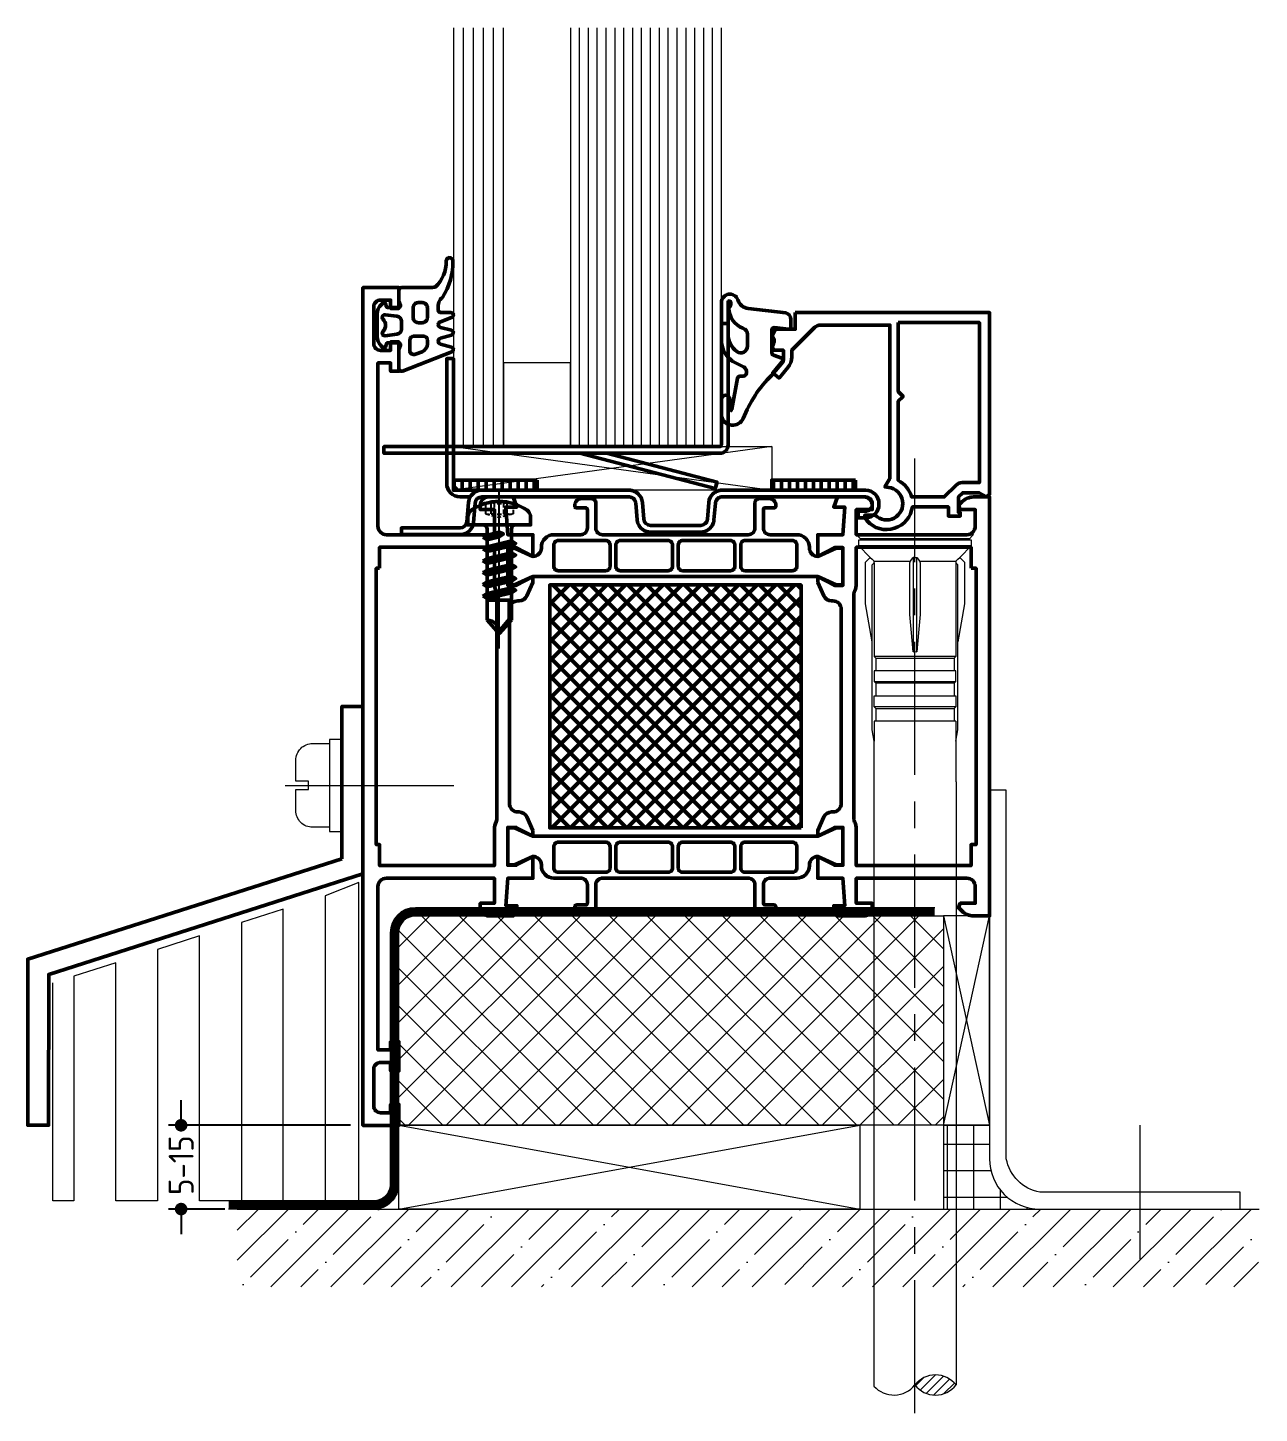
# Model space of a CAD drawing. Header units: millimetres. Extents: x -1598 to 10110, y -2803 to 662.
# Drawn here: x 2435.1 to 2582.1, y 21.1 to 186.5 of the extents above; entities that cross this region are included whole.
import ezdxf

# ---------------------------------------------------------------- set-up
doc = ezdxf.new("R2010")
doc.units = ezdxf.units.MM
doc.header["$PDMODE"] = 3
doc.header["$PDSIZE"] = -2
doc.linetypes.add('CENTER', pattern=[50.8, 31.75, -6.35, 6.35, -6.35])
doc.linetypes.add('VERDECKT', pattern=[0.75, 0.5, -0.25])
for name, color, linetype, lineweight in [('AM_5', 3, 'Continuous', 25), ('AM_C', 50, 'Continuous', 50), ('AM_S', 80, 'Continuous', 50), ('Cent3', 70, 'CENTER', 18), ('CONT2', 2, 'Continuous', 0), ('Cont3', 70, 'Continuous', 18)]:
    doc.layers.add(name, color=color, linetype=linetype, lineweight=lineweight)
doc.layers.add('CENT_18', color=3, linetype='CENTER')
doc.layers.add('HIDE_18', color=3, linetype='VERDECKT')
doc.styles.add('HBS_DIMTEXTSTYLE', font='isocp.shx')
doc.dimstyles.new('Konstruktionsschnitt 1-1$0', dxfattribs={"dimscale": 0, "dimtxt": 3, "dimasz": 1.5, "dimexe": 1.5, "dimexo": 1.5, "dimgap": 1.5, "dimtad": 0, "dimdsep": 46, "dimtxsty": 'HBS_DIMTEXTSTYLE', "dimblk": 'PUNKT', "dimcen": 0, "dimclrd": 3, "dimclre": 3, "dimclrt": 2, "dimadec": 1, "dimazin": 2, "dimtfac": 0.7, "dimtofl": 0, "dimtmove": 0, "dimatfit": 3, "dimfxl": 1, "dimtolj": 1, "dimtzin": 0, "dimarcsym": 0})

# ---------------------------------------------------------------- blocks, each defined once
blk = doc.blocks.new('PUNKT')
at = {"color": 0, "linetype": 'Continuous'}
blk.add_line((-0.5, 0), (-1, 0), dxfattribs=at)
at = {"color": 0, "linetype": 'Continuous', "const_width": 0.5}
blk.add_lwpolyline([(-0.25, 0, 1), (0.25, 0, 1)], format="xyb", close=True, dxfattribs=at)
blk = doc.blocks.new('*D185')
at = {"layer": 'AM_5', "color": 3, "lineweight": -2, "transparency": 16777216}
for p, q in [((2453.42, 56.97), (2453.42, 58.47)), ((2473.62, 55.47), (2451.92, 55.47)), ((2458.62, 45.47), (2451.92, 45.47)), ((2453.42, 43.97), (2453.42, 42.47))]:
    blk.add_line(p, q, dxfattribs=at)
at = {"layer": 'Defpoints', "color": 0, "transparency": 16777216}
for p in [(2453.42, 55.47), (2475.12, 55.47), (2460.12, 45.47)]:
    blk.add_point(p, dxfattribs=at)
at = {"layer": 'AM_5', "color": 3, "lineweight": -2, "transparency": 16777216, "xscale": 1.5, "yscale": 1.5, "zscale": 1.5}
for p, rotation in [((2453.42, 55.47), 270), ((2453.42, 45.47), 90)]:
    blk.add_blockref('PUNKT', p, dxfattribs=dict(at, rotation=rotation))
at = {"layer": 'AM_5', "color": 2, "transparency": 16777216, "insert": (2453.42, 50.71), "char_height": 3, "attachment_point": 5, "rotation": 90, "style": 'HBS_DIMTEXTSTYLE'}
blk.add_mtext('\\A1;5-15', dxfattribs=at)
blk = doc.blocks.new('WS4070448')
for p, q in [((6.62, -8.64), (6.62, -11)), ((6.62, -8.64), (9.52, -8.64)), ((9.52, -11), (9.52, -8.64)), ((6.62, -11), (8.07, -12.64)), ((8.07, -12.64), (9.52, -11))]:
    blk.add_line(p, q)
blk.add_lwpolyline([(11.39, 2.11, 0.314856), (4.74, 2.11, 0.244912), (4.32, 1.29), (4.32, 0.36), (11.82, 0.36), (11.82, 1.29, 0.244912), (11.39, 2.11, 0.138291)], format="xyb")
for points in [[(6.12, -1.14), (6.62, -1.43), (8.07, -1.08), (8.57, -0.71), (8.07, -0.51), (6.62, -0.85)], [(6.12, -2.54), (6.62, -2.83), (9.52, -2.14), (10.02, -1.85), (9.52, -1.56), (6.62, -2.25)], [(6.12, -3.94), (6.62, -4.23), (9.52, -3.54), (10.02, -3.25), (9.52, -2.96), (6.62, -3.65)], [(6.12, -5.34), (6.62, -5.63), (9.52, -4.94), (10.02, -4.65), (9.52, -4.36), (6.62, -5.05)], [(6.12, -6.74), (6.62, -7.03), (9.52, -6.34), (10.02, -6.05), (9.52, -5.76), (6.62, -6.45)], [(6.12, -8.14), (6.62, -8.43), (9.52, -7.74), (10.02, -7.45), (9.52, -7.16), (6.62, -7.85)]]:
    blk.add_lwpolyline(points, close=True)
for points in [[(6.12, -1.14), (8.57, -0.71)], [(6.62, -0.14), (6.62, -0.85)], [(6.62, -1.43), (6.62, -1.85)], [(6.62, -1.43), (6.62, -2.25)], [(6.62, -1.43), (6.62, -2.25)], [(9.52, -0.14), (9.52, -1.56)], [(6.12, -2.54), (10.02, -1.85)], [(6.12, -3.94), (10.02, -3.25)], [(6.62, -2.83), (6.62, -3.65)], [(9.52, -2.14), (9.52, -2.96)], [(6.12, -5.34), (10.02, -4.65)], [(6.62, -4.23), (6.62, -5.05)], [(9.52, -3.54), (9.52, -4.36)], [(9.52, -4.94), (9.52, -5.76)], [(6.12, -6.74), (10.02, -6.05)], [(6.62, -5.63), (6.62, -6.45)], [(9.52, -6.34), (9.52, -7.16)], [(6.12, -8.14), (10.02, -7.45)], [(6.62, -7.03), (6.62, -7.85)], [(9.52, -7.74), (9.52, -8.64)], [(6.62, -8.43), (6.62, -8.64)], [(6.62, -9.83), (6.62, -10.65)], [(9.27, -8.64), (9.27, -10.89), (8.1, -12.28)], [(9.52, -9.14), (9.52, -9.96)]]:
    blk.add_lwpolyline(points)
for centre, radius, start, end in [((6.12, -0.14), 0.5, 0, 90), ((10.02, -0.14), 0.5, 90, 180), ((6.61, -12.47), 1.47, 353.4244, 89.6688)]:
    blk.add_arc(centre, radius, start, end)
at = {"layer": 'CENT_18'}
blk.add_line((8.05, -14.4), (8.07, 4.66), dxfattribs=at)
at = {"layer": 'HIDE_18'}
for p, q in [((7.1, 1.69), (7.1, 3.08)), ((7.51, 1.69), (7.51, 2.97)), ((8.63, 1.69), (8.63, 2.97)), ((9.04, 1.69), (9.04, 3.08))]:
    blk.add_line(p, q, dxfattribs=at)
for points in [[(6.42, 2.92), (6.42, 1.69)], [(6.42, 1.69), (8.07, 1.25)], [(9.72, 1.69), (8.07, 1.25)], [(9.72, 2.92), (9.72, 1.69)]]:
    blk.add_lwpolyline(points, dxfattribs=at)
for centre, radius, start, end in [((6.48, 4.2), 1.28, 267.2848, 298.8872), ((6.76, 2.85), 1.21, 253.6643, 286.3357), ((8.07, 5.85), 2.94, 250.6988, 289.3012), ((8.07, 11.78), 10.13, 264.4948, 275.5052), ((9.66, 4.2), 1.28, 241.1128, 272.7152), ((9.38, 2.85), 1.21, 253.6643, 286.3357)]:
    blk.add_arc(centre, radius, start, end, dxfattribs=at)
blk = doc.blocks.new('*U177', base_point=(81.66, 166.97))
for p, q in [((82.86, 166.97), (82.86, 216.97)), ((84.06, 166.97), (84.06, 216.97)), ((85.26, 166.97), (85.26, 216.97)), ((86.46, 166.97), (86.46, 216.97)), ((96.72, 166.97), (96.72, 216.97)), ((97.78, 166.97), (97.78, 216.97)), ((98.84, 166.97), (98.84, 216.97)), ((99.9, 166.97), (99.9, 216.97)), ((100.96, 166.97), (100.96, 216.97)), ((102.02, 166.97), (102.02, 216.97)), ((103.08, 166.97), (103.08, 216.97)), ((104.13, 166.97), (104.13, 216.97)), ((105.19, 166.97), (105.19, 216.97)), ((106.25, 166.97), (106.25, 216.97)), ((107.31, 166.97), (107.31, 216.97)), ((108.37, 166.97), (108.37, 216.97)), ((109.43, 166.97), (109.43, 216.97)), ((110.49, 166.97), (110.49, 216.97)), ((111.55, 166.97), (111.55, 216.97)), ((112.6, 166.97), (112.6, 216.97))]:
    blk.add_line(p, q)
for points in [[(81.66, 216.97), (81.66, 166.97), (87.66, 166.97), (87.66, 216.97)], [(95.66, 216.97), (95.66, 166.97), (113.66, 166.97), (113.66, 216.97)]]:
    blk.add_lwpolyline(points)
blk.add_lwpolyline([(87.66, 166.97), (95.66, 166.97), (95.66, 176.97), (87.66, 176.97)], close=True)
blk = doc.blocks.new('*U178')
at = {"const_width": 1, "flags": 128}
blk.add_lwpolyline([(0, -0.5), (-62, -0.5, 0.41421), (-64.5, -3), (-64.5, -33, -0.414227), (-67, -35.5), (-84.3, -35.5)], format="xyb", dxfattribs=at)
for points in [[(0, 0), (-62, 0, 0.41421), (-65, -3), (-65, -33, -0.414227), (-67, -35), (-84.3, -35)], [(0, -1), (-62, -1, 0.41421), (-64, -3), (-64, -33, -0.414227), (-67, -36), (-84.3, -36)]]:
    blk.add_lwpolyline(points, format="xyb")
blk = doc.blocks.new('WI126762')
blk.add_lwpolyline([(-2.5, -18.18), (-40, -30.17), (-40, -50), (-37.5, -50), (-37.5, -32), (0, -20), (0, 0), (-2.5, 0), (-2.5, -18.18)], close=True)
blk = doc.blocks.new('WI3090079')
for points in [[(-23.2, 22), (-23.2, 20), (-25.5, 20), (-25.9, 19.21, -0.339409), (-25.93, 17.99), (-25.7, 17.5), (-24.6, 17.5), (-24.6, 16.35), (-25.88, 14.82), (-25.12, 14.18), (-24.07, 15.43, 0.176327), (-23.6, 16.71), (-23.6, 17.5), (-20.89, 20.21, -0.198912), (-20.19, 20.5), (-11.9, 20.5), (-11.9, 2.2), (-12.48, 1.19), (-12.04, 1.13, -1.382111), (-13.66, -2.2), (-14.9, -2.2), (-14.9, -2.49, 0.652679), (-9.3, -1.57), (-9.2, -1.2), (-4.9, -1.2), (-4.9, -2.3), (-3.5, -2.3), (-3.5, -1.9), (-3.7, -1.9), (-3.7, 0), (-3.2, 0.5), (-1.25, 0.5), (-0.45, 0.04), (0, 0.3), (0, 22), (-23.2, 22)], [(-10.9, 20.8), (-10.9, 12.58), (-10.32, 12), (-10.9, 11.42), (-10.9, 1.97, -0.213458), (-9.31, 0), (-5.4, 0), (-3.99, 1.41, -0.198912), (-3.28, 1.7), (-1.2, 1.7), (-1.2, 20.8), (-10.9, 20.8)]]:
    blk.add_lwpolyline(points, format="xyb", close=True)
blk = doc.blocks.new('WI1910149')
for points in [[(20.3, -14.8), (19.57, -13.19, 0.294108), (18.66, -12.6), (18.5, -12.6, -0.414214), (17.5, -11.6), (17.5, 11.6, -0.414214), (18.5, 12.6), (18.66, 12.6, 0.294108), (19.57, 13.19), (20.3, 14.8), (20.3, 15.5), (18.1, 14.5), (17.3, 14.5), (17.3, 18.9), (18.1, 18.9), (20.3, 17.9), (20.3, 20.5), (17.3, 20.5), (17.08, 23.8), (18.39, 23.8), (17.95, 25), (15, 25, 0.414214), (14, 24), (14, 23.5), (15.7, 23.5), (15.7, 20.5), (2.8, 20.5, -0.414214), (1.8, 21.5), (1.8, 41), (3.3, 41), (3.3, 40), (4.3, 40), (4.3, 43.5), (3.3, 43.5), (3.3, 42.5), (2.1, 42.5, -0.414214), (1.3, 43.3), (1.3, 47.7, -0.414214), (2.1, 48.5), (3.3, 48.5), (3.3, 47.5), (4.3, 47.5), (4.3, 50), (0, 50), (0, -50), (4.3, -50), (4.3, -47.5), (3.3, -47.5), (3.3, -48.5), (2.1, -48.5, -0.414214), (1.3, -47.7), (1.3, -43.3, -0.414214), (2.1, -42.5), (3.3, -42.5), (3.3, -43.5), (4.3, -43.5), (4.3, -40), (3.3, -40), (3.3, -41), (1.8, -41), (1.8, -21.5, -0.414214), (2.8, -20.5), (15.7, -20.5), (15.7, -23.5), (14, -23.5), (14, -24, 0.414214), (15, -25), (17.95, -25), (18.39, -23.8), (17.08, -23.8), (17.3, -20.5), (20.3, -20.5), (20.3, -17.9), (18.1, -18.9), (17.3, -18.9), (17.3, -14.5), (18.1, -14.5), (20.3, -15.5), (20.3, -14.8)], [(54.3, 14.8), (54.3, 15.5), (56.5, 14.5), (57.3, 14.5), (57.3, 18.9), (56.5, 18.9), (54.3, 17.9), (54.3, 20.5), (57.3, 20.5), (57.52, 23.8), (56.21, 23.8), (56.65, 25), (59.8, 25, -0.414214), (60.8, 24), (60.8, 23.5), (58.9, 23.5), (58.9, 20.5), (72.1, 20.5, 0.414214), (73.1, 21.5), (73.1, 23.5), (71.3, 23.5), (71.09, 24.01), (71.49, 24.41, -0.198912), (72.9, 25), (74.8, 25), (74.8, -25), (72.9, -25, -0.198912), (71.49, -24.41), (71.09, -24.01), (71.3, -23.5), (73.1, -23.5), (73.1, -21.5, 0.414214), (72.1, -20.5), (58.9, -20.5), (58.9, -23.5), (60.8, -23.5), (60.8, -24, -0.414214), (59.8, -25), (56.65, -25), (56.21, -23.8), (57.52, -23.8), (57.3, -20.5), (54.3, -20.5), (54.3, -17.9), (56.5, -18.9), (57.3, -18.9), (57.3, -14.5), (56.5, -14.5), (54.3, -15.5), (54.3, -14.8), (55.03, -13.19, -0.294108), (55.94, -12.6), (56.1, -12.6, 0.414214), (57.1, -11.6), (57.1, 11.6, 0.414214), (56.1, 12.6), (55.94, 12.6, -0.294108), (55.03, 13.19), (54.3, 14.8)], [(54.3, 17.9), (54.3, 17.95), (56.3, 18.95), (57.3, 18.95), (57.3, 14.45), (56.3, 14.45), (54.3, 15.45), (54.3, 15.5), (20.3, 15.5), (20.3, 15.45), (18.3, 14.45), (17.3, 14.45), (17.3, 18.95), (18.3, 18.95), (20.3, 17.95), (20.3, 17.9, 0.414214), (21.3, 18.9), (21.3, 19, -0.414214), (22.8, 20.5), (26, 20.5, 0.414214), (26.8, 21.3), (26.8, 23.5, 0.414214), (26.6, 23.7), (25.5, 23.7, -0.414214), (25.3, 23.9), (25.3, 24, -0.414214), (26.1, 24.8), (27.3, 24.8, -0.414214), (27.8, 24.3), (27.8, 21.3, 0.414214), (28.6, 20.5), (46, 20.5, 0.414214), (46.8, 21.3), (46.8, 24.3, -0.414214), (47.3, 24.8), (48.5, 24.8, -0.414214), (49.3, 24), (49.3, 23.9, -0.414214), (49.1, 23.7), (48, 23.7, 0.414214), (47.8, 23.5), (47.8, 21.3, 0.414214), (48.6, 20.5), (51.8, 20.5, -0.414214), (53.3, 19), (53.3, 18.9, 0.414214), (54.3, 17.9)], [(2, 16.5), (1.6, 16.5), (1.6, -16.5), (2, -16.5), (2, -19), (15.7, -19), (15.7, -14.65, -0.112281), (15.9, -13.76, 0.112281), (16, -13.33), (16, 13.33, 0.112281), (15.9, 13.76, -0.112281), (15.7, 14.65), (15.7, 19), (2, 19), (2, 16.5)], [(22.8, 16.7), (22.8, 19.3, -0.414214), (23.3, 19.8), (29, 19.8, -0.414214), (29.5, 19.3), (29.5, 16.7, -0.414214), (29, 16.2), (23.3, 16.2, -0.414214), (22.8, 16.7)], [(30.2, 16.7), (30.2, 19.3, -0.414214), (30.7, 19.8), (36.45, 19.8, -0.414214), (36.95, 19.3), (36.95, 16.7, -0.414214), (36.45, 16.2), (30.7, 16.2, -0.414214), (30.2, 16.7)], [(44.4, 16.7, -0.414214), (43.9, 16.2), (38.15, 16.2, -0.414214), (37.65, 16.7), (37.65, 19.3, -0.414214), (38.15, 19.8), (43.9, 19.8, -0.414214), (44.4, 19.3), (44.4, 16.7)], [(45.1, 16.7), (45.1, 19.3, -0.414214), (45.6, 19.8), (51.3, 19.8, -0.414214), (51.8, 19.3), (51.8, 16.7, -0.414214), (51.3, 16.2), (45.6, 16.2, -0.414214), (45.1, 16.7)], [(72.6, 16.5), (73.2, 16.5), (73.2, -16.5), (72.6, -16.5), (72.6, -19), (58.9, -19), (58.9, -14.65, 0.112281), (58.7, -13.76, -0.112281), (58.6, -13.33), (58.6, 13.33, -0.112281), (58.7, 13.76, 0.112281), (58.9, 14.65), (58.9, 19), (72.6, 19), (72.6, 16.5)], [(54.3, -17.9), (54.3, -17.95), (56.3, -18.95), (57.3, -18.95), (57.3, -14.45), (56.3, -14.45), (54.3, -15.45), (54.3, -15.5), (20.3, -15.5), (20.3, -15.45), (18.3, -14.45), (17.3, -14.45), (17.3, -18.95), (18.3, -18.95), (20.3, -17.95), (20.3, -17.9, -0.414214), (21.3, -18.9), (21.3, -19, 0.414214), (22.8, -20.5), (26, -20.5, -0.414214), (26.8, -21.3), (26.8, -23.5, -0.414214), (26.6, -23.7), (25.5, -23.7, 0.414214), (25.3, -23.9), (25.3, -24, 0.414214), (26.1, -24.8), (27.3, -24.8, 0.414214), (27.8, -24.3), (27.8, -21.3, -0.414214), (28.6, -20.5), (46, -20.5, -0.414214), (46.8, -21.3), (46.8, -24.3, 0.414214), (47.3, -24.8), (48.5, -24.8, 0.414214), (49.3, -24), (49.3, -23.9, 0.414214), (49.1, -23.7), (48, -23.7, -0.414214), (47.8, -23.5), (47.8, -21.3, -0.414214), (48.6, -20.5), (51.8, -20.5, 0.414214), (53.3, -19), (53.3, -18.9, -0.414214), (54.3, -17.9)], [(22.8, -16.7), (22.8, -19.3, 0.414214), (23.3, -19.8), (29, -19.8, 0.414214), (29.5, -19.3), (29.5, -16.7, 0.414214), (29, -16.2), (23.3, -16.2, 0.414214), (22.8, -16.7)], [(30.2, -16.7), (30.2, -19.3, 0.414214), (30.7, -19.8), (36.45, -19.8, 0.414214), (36.95, -19.3), (36.95, -16.7, 0.414214), (36.45, -16.2), (30.7, -16.2, 0.414214), (30.2, -16.7)], [(44.4, -16.7, 0.414214), (43.9, -16.2), (38.15, -16.2, 0.414214), (37.65, -16.7), (37.65, -19.3, 0.414214), (38.15, -19.8), (43.9, -19.8, 0.414214), (44.4, -19.3), (44.4, -16.7)], [(45.1, -16.7), (45.1, -19.3, 0.414214), (45.6, -19.8), (51.3, -19.8, 0.414214), (51.8, -19.3), (51.8, -16.7, 0.414214), (51.3, -16.2), (45.6, -16.2, 0.414214), (45.1, -16.7)]]:
    blk.add_lwpolyline(points, format="xyb", close=True)
blk = doc.blocks.new('WI4080260')
blk.add_lwpolyline([(0.8, 0.2, -0.414214), (-0.2, -0.8), (-40.3, -0.8), (-40.3, 0), (-0.2, 0, 0.414214), (0, 0.2), (0, 14.7), (0.8, 14.7), (0.8, 0.2)], format="xyb", close=True)
blk.add_lwpolyline([(-13.72, -0.8), (-0.53, -4.23), (-0.74, -5), (-16.9, -0.8)])
blk = doc.blocks.new('WI4080436')
blk.add_lwpolyline([(-26.97, 0.4, 0.004374), (-27, 0.42, 0.009393), (-27.04, 0.45, 0.008732), (-27.08, 0.48, 0.006678), (-27.11, 0.5, 0.005796), (-27.14, 0.53, 0.003775), (-27.17, 0.54, 0.00446), (-27.21, 0.56, 0.004745), (-27.24, 0.58, 0.004746), (-27.27, 0.6, 0.005446), (-27.31, 0.62, 0.006611), (-27.35, 0.64, 0.007175), (-27.39, 0.66, 0.007951), (-27.43, 0.68, 0.006443), (-27.47, 0.7, 0.006656), (-27.51, 0.71, 0.007901), (-27.55, 0.72, 0.007046), (-27.58, 0.73, 0.005573), (-27.62, 0.74, 0.006095), (-27.65, 0.75, 0.006961), (-27.7, 0.76, 0.006263), (-27.73, 0.77, 0.005895), (-27.77, 0.78, 0.004888), (-27.81, 0.78, 0.004858), (-27.85, 0.79, 0.005749), (-27.88, 0.79, 0.006349), (-27.92, 0.8, 0.006609), (-27.96, 0.8, 0.006539), (-28, 0.8, 0.006195), (-28.04, 0.8), (-48.2, 0.8, -0.414214), (-49, 1.6), (-49, 16.5), (-49.8, 16.5), (-49.8, 1.6, 0.414214), (-48.2, 0), (-46.99, 0, 0.109506), (-47.19, -0.66), (-47.4, -2.97, -0.388866), (-48.19, -3.7), (-55.2, -3.7), (-55.2, -4.5), (-48.19, -4.5, 0.388866), (-46.6, -3.04), (-46.4, -0.73, -0.388866), (-45.6, 0), (-28.04, 0, -0.031191), (-27.94, -0.01, -0.032117), (-27.84, -0.03, -0.034113), (-27.74, -0.06, -0.033448), (-27.64, -0.11, -0.033036), (-27.55, -0.17, -0.034054), (-27.47, -0.24, -0.033669), (-27.4, -0.32, -0.0353), (-27.34, -0.41, -0.035248), (-27.29, -0.51, -0.034082), (-27.26, -0.62, -0.035248), (-27.24, -0.73), (-27.06, -2.74, 0.009909), (-27.06, -2.8, 0.007889), (-27.05, -2.86, 0.008695), (-27.04, -2.91, 0.00948), (-27.03, -2.97, 0.009796), (-27.01, -3.03, 0.009634), (-27, -3.08, 0.009059), (-26.97, -3.14, 0.316051), (-25.47, -4.2), (-19.48, -4.2, 0.316051), (-17.98, -3.14, 0.010145), (-17.96, -3.08, 0.008062), (-17.94, -3.03, 0.008782), (-17.92, -2.97, 0.009483), (-17.91, -2.92, 0.009718), (-17.9, -2.86, 0.009471), (-17.89, -2.8, 0.008803), (-17.89, -2.74), (-17.71, -0.73, -0.025271), (-17.7, -0.65, -0.025635), (-17.68, -0.57, -0.025685), (-17.65, -0.49, -0.025804), (-17.62, -0.42, -0.025802), (-17.57, -0.35, -0.024503), (-17.53, -0.29, -0.024568), (-17.47, -0.23, -0.024904), (-17.41, -0.18, -0.025509), (-17.35, -0.13, -0.025192), (-17.28, -0.09, -0.046587), (-17.13, -0.03, -0.024117), (-17.06, -0.01, -0.023804), (-16.99, 0, -0.023114), (-16.91, 0), (0.2, 0, -0.414214), (1, -0.8), (1, -0.9, -0.414214), (0.2, -1.7), (-0.7, -1.7), (-0.7, -2.5), (0.2, -2.5, 0.414214), (1.8, -0.9), (1.8, -0.8, 0.414214), (0.2, 0.8), (-16.91, 0.8, 0.006823), (-16.95, 0.8, 0.006631), (-16.99, 0.8, 0.006434), (-17.04, 0.8, 0.006371), (-17.08, 0.79, 0.006494), (-17.12, 0.79, 0.006197), (-17.16, 0.78, 0.006224), (-17.2, 0.77, 0.00638), (-17.24, 0.77, 0.006071), (-17.28, 0.76, 0.005434), (-17.32, 0.75, 0.005653), (-17.36, 0.74, 0.007587), (-17.4, 0.72, 0.009381), (-17.44, 0.71, 0.008193), (-17.49, 0.69, 0.00629), (-17.53, 0.68, 0.006974), (-17.57, 0.66, 0.005712), (-17.61, 0.64, 0.00638), (-17.65, 0.62, 0.005872), (-17.68, 0.6, 0.006229), (-17.72, 0.58, 0.00628), (-17.76, 0.55, 0.007), (-17.8, 0.53, 0.00673), (-17.84, 0.5, 0.005989), (-17.87, 0.48, 0.008282), (-17.91, 0.45, 0.009345), (-17.94, 0.42, 0.006288), (-17.98, 0.4, 0.191525), (-18.51, -0.66), (-18.68, -2.67, -0.388765), (-19.48, -3.4), (-25.47, -3.4, -0.388765), (-26.27, -2.67), (-26.44, -0.66, 0.191525), (-26.97, 0.4)], format="xyb", close=True)
blk.add_arc((-45.6, -0.8), 1.6, 90, 150)
blk = doc.blocks.new('WI4090113')
h = blk.add_hatch()
h.set_pattern_fill('ANSI37', color=256, scale=0.5)
h.paths.add_polyline_path([(30, 0), (30, 29), (0, 29), (0, 0)])
blk.add_lwpolyline([(30, 0), (0, 0), (0, 29), (30, 29), (30, 0)], close=True)
blk = doc.blocks.new('WI4910022')
blk.add_line((0.3, 0), (0.3, 0))
blk.add_lwpolyline([(0, -7.38), (0, -9.7, 0.537715), (0.42, -9.98), (6.32, -7.68, 0.71283), (6.28, -7.11), (4.98, -6.76, -0.767327), (4.98, -6.04), (6.28, -5.69, 0.767327), (6.28, -5.11), (4.96, -4.76, -0.767327), (4.96, -4.08), (6.28, -3.59, 0.876976), (6.2, -3), (5, -3, -0.414214), (4.7, -2.7), (4.7, -2.48, -0.288751), (5.2, -1.18, 0.150709), (6.44, 3.17, 1.016945), (5.64, 3.15, -0.221064), (4.33, 0.05, -0.039181), (3.7, 0), (0.3, 0, 0.414214), (0, -0.3), (0, -1.62), (0.19, -2.13, -0.520567), (0, -2.4), (-1.33, -2.4, -0.36397), (-1.53, -2.23), (-1.58, -1.97, 0.594937), (-1.91, -1.85), (-2.12, -2.05, 0.208), (-2.6, -3.15), (-2.6, -5.85, 0.208), (-2.12, -6.95), (-1.91, -7.15, 0.594937), (-1.58, -7.03), (-1.53, -6.77, -0.36397), (-1.33, -6.6), (0, -6.6, -0.520567), (0.19, -6.87), (0, -7.38)], format="xyb")
for points in [[(0.3, -4.98, -0.378866), (-0.23, -5.57), (-1.66, -5.75, -0.717695), (-1.91, -5.24, 0.421053), (-1.91, -3.76, -0.717695), (-1.66, -3.25), (-0.23, -3.43, -0.378866), (0.3, -4.02), (0.3, -4.98)], [(2.3, -4.2, -0.414214), (1.7, -3.6), (1.7, -2.4, -0.414214), (2.3, -1.8), (2.8, -1.8, -0.414214), (3.4, -2.4), (3.4, -3.6, -0.414214), (2.8, -4.2)], [(1.98, -7.97, -0.527791), (1.3, -7.51), (1.3, -6.3, -0.414214), (1.8, -5.8), (2.9, -5.8, -0.414214), (3.4, -6.3), (3.4, -6.73, -0.30908), (2.76, -7.67)]]:
    blk.add_lwpolyline(points, format="xyb", close=True)
blk = doc.blocks.new('WI4010016')
for points in [[(1.19, 1.96, -0.346133), (1.8, 1.18), (1.8, 0.3, -0.449698), (1.46, 0), (-0.16, 0.2, 0.449698), (-0.5, -0.1), (-0.5, -2.79, 0.315299), (-0.3, -3.07), (0.7, -3.44, -0.548619), (0.81, -3.93), (-0.5, -5.46, 0.104737), (-3.91, -10.66, -0.684728), (-6.5, -10.42), (-6.5, -8.36, -1), (-5.5, -8.36), (-5.5, -9.42, 0.287601), (-5.34, -9.69, 0.156883), (-5.25, -9.53), (-4.59, -5.82, -0.041381), (-4.57, -5.74), (-4.52, -5.69, -0.200274), (-4.31, -5.6), (-4, -5.6, 0.57735), (-3.57, -4.85), (-3.72, -4.58, 0.149451), (-3.85, -4.46), (-5.14, -3.83, -0.069927), (-5.25, -3.76), (-5.51, -3.53, -0.212557), (-6.5, -1.3), (-6.5, 3.2, -0.852431), (-4.55, 3.51, 0.291336), (-3.3, 2.49), (1.19, 1.96)], [(-3.4, -2, -0.612992), (-4.67, -2.65, -0.239931), (-5.7, -0.63), (-5.7, 3.25, -1), (-5.4, 3.25), (-5.4, 2.88, -0.317837), (-5.6, 2.6), (-5.6, 2.51, 0.317975), (-3.93, 0.15, -0.317975), (-3.4, -0.6), (-3.4, -2)]]:
    blk.add_lwpolyline(points, format="xyb", close=True)
blk = doc.blocks.new('WI4030187')
h = blk.add_hatch()
h.set_pattern_fill('LINE', color=256, scale=0.3, angle=90)
h.paths.add_polyline_path([(5, 0), (5, 1.2), (-5, 1.2), (-5, 0)])
blk.add_lwpolyline([(5, 1.2), (5, 0), (-5, 0), (-5, 1.2), (5, 1.2)], close=True)

msp = doc.modelspace()

# ---------------------------------------------------------------- hatches: boundary and pattern name
at = {"layer": 'Cont3'}
h = msp.add_hatch(dxfattribs=at)
h.set_pattern_fill('ANSI37', color=256, style=0)
h.set_pattern_definition([(45, (2020.1327, -369.041), (-2.245064, 2.245064), []), (135, (2020.1327, -369.041), (-2.245064, -2.245064), [])])
h.paths.add_polyline_path([(2544.41913, 55.472925), (2544.41913, 80.472925), (2479.41913, 80.472925), (2479.41913, 55.472925)])
h = msp.add_hatch(dxfattribs=at)
h.set_pattern_fill('ANSI37', color=256, angle=45, style=0)
h.set_pattern_definition([(90, (2221.0327, -369.041), (-3.175, 7e-16), []), (180, (2221.0327, -369.041), (-7e-16, -3.175), [])])
h.paths.add_polyline_path([(2545.91913, 55.472925), (2544.41913, 55.472925), (2544.41913, 45.472932), (2545.91913, 45.472932)])
h.paths.add_polyline_path([(2549.91913, 51.472932), (2549.91913, 55.472925), (2545.91913, 55.472925), (2545.91913, 45.472932), (2555.91913, 45.472932, -0.4142135624)])
h = msp.add_hatch(dxfattribs=at)
h.set_pattern_fill('ANSI35', color=256, scale=0.8, style=0)
h.set_pattern_definition([(45, (2221.0327, -329.041), (-3.5921, 3.5921), []), (45, (2224.625, -329.041), (-3.5921, 3.5921), [6.35, -1.27, 0, -1.27])])
h.paths.add_polyline_path([(2582.030999, 45.472932), (2460.11913, 45.472932), (2460.11913, 36.173703), (2582.030999, 36.173703)])
h = msp.add_hatch(dxfattribs=at)
h.set_pattern_fill('ANSI31', color=256, scale=0.24, style=0)
h.set_pattern_definition([(45, (2404.2553, -29.4964), (-0.5388154, 0.5388154), [])])
edge = h.paths.add_edge_path()
edge.add_line((2541.01913, 24.491045), (2541.01913, 24.456586))
edge.add_arc((2543.462389, 26.382155), 3.110841, 218.24217306, 322.16075531)
edge.add_arc((2543.462389, 22.565475), 3.110841, 37.83924469, 141.75782694)

# ---------------------------------------------------------------- linework, layer by layer
at = {"layer": 'Cent3', "ltscale": 0.5}
msp.add_line((2541.01913, 21.096651), (2541.01913, 135.064662), dxfattribs=at)
at = {"layer": 'Cent3'}
msp.add_line((2567.869129, 55.472932), (2567.869129, 39.472932), dxfattribs=at)
msp.add_lwpolyline([(2465.826394, 96.035694), (2485.976394, 96.035694)], dxfattribs=at)
at = {"layer": 'CONT2'}
for points in [[(2485.91913, 136.473813), (2523.91913, 136.473813), (2523.91913, 131.27381), (2485.91913, 131.27381)], [(2472.617572, 101.535694), (2471.117572, 101.535694), (2471.117572, 90.535694), (2472.617572, 90.535694)], [(2544.41913, 55.472925), (2549.91913, 55.472925), (2549.91913, 80.473813), (2544.41913, 80.473813)], [(2534.419042, 55.469775), (2534.419042, 45.472044), (2479.41913, 45.472044), (2479.41913, 55.472925)]]:
    msp.add_lwpolyline(points, close=True, dxfattribs=at)
msp.add_lwpolyline([(2471.117572, 91.035694), (2469.117572, 91.035694, -0.4142135624), (2467.117572, 93.035694), (2467.117572, 95.535694), (2468.617572, 95.535694), (2468.617572, 96.535694), (2467.117572, 96.535694), (2467.117572, 99.035694, -0.4142135624), (2469.117572, 101.035694), (2471.117572, 101.035694)], format="xyb", dxfattribs=at)
msp.add_lwpolyline([(2474.61913, 46.443235), (2474.615079, 84.465351), (2470.615241, 82.866568), (2470.61913, 46.443235), (2465.61913, 46.443235), (2465.615403, 81.267784), (2460.615565, 79.669001), (2460.61913, 46.443235), (2455.61913, 46.443235), (2455.615727, 78.070218), (2450.615888, 76.471434), (2450.61913, 46.443235), (2445.61913, 46.443235), (2445.61605, 74.872651), (2440.616212, 73.273868), (2440.61913, 46.443235), (2438.112602, 46.443235), (2438.112602, 72.473296)], dxfattribs=at)
at = {"layer": 'Cont3'}
for p, q in [((2523.91913, 136.473813), (2485.91913, 131.27381)), ((2485.91913, 136.473813), (2523.91913, 131.27381)), ((2534.66913, 125.323812), (2534.01913, 125.973812)), ((2534.01913, 125.973812), (2548.01913, 125.973812)), ((2548.01913, 125.973812), (2547.36913, 125.323812)), ((2547.76913, 125.323812), (2534.26913, 125.323812)), ((2534.26913, 125.323812), (2534.26913, 124.659598)), ((2535.676382, 123.252346), (2534.26913, 124.659598)), ((2534.26913, 124.659598), (2547.76913, 124.659598)), ((2547.51913, 125.473812), (2534.51913, 125.473812)), ((2546.361878, 123.252345), (2547.76913, 124.659597)), ((2547.76913, 124.659598), (2547.76913, 125.323812)), ((2535.11913, 122.695093), (2535.678793, 123.254756)), ((2535.11913, 117.695093), (2535.11913, 122.695093)), ((2535.678793, 123.254756), (2535.913245, 123.032177)), ((2535.913245, 123.032177), (2536.147698, 122.809598)), ((2535.91913, 122.363722), (2536.156003, 122.600596)), ((2536.147698, 122.809598), (2540.490783, 122.809598)), ((2536.151719, 122.704919), (2536.147698, 122.809598)), ((2536.156003, 122.600596), (2536.151719, 122.704919)), ((2536.156003, 122.600596), (2536.156003, 111.423812)), ((2540.41913, 122.600596), (2540.454941, 122.704919)), ((2540.41913, 122.363722), (2540.41913, 122.600596)), ((2540.454941, 122.704919), (2540.490783, 122.809598)), ((2540.490783, 122.809598), (2540.641479, 123.032177)), ((2540.641479, 123.032177), (2540.792176, 123.254756)), ((2541.01913, 123.254756), (2540.792176, 123.254756)), ((2540.792176, 123.254756), (2540.792176, 122.695093)), ((2540.792176, 122.695093), (2540.792176, 117.695093)), ((2541.01913, 123.254756), (2541.246084, 123.254756)), ((2541.246084, 122.695093), (2541.246084, 123.254756)), ((2541.246084, 123.254756), (2541.396781, 123.032177)), ((2541.246084, 117.695093), (2541.246084, 122.695093)), ((2541.396781, 123.032177), (2541.547477, 122.809598)), ((2541.547477, 122.809598), (2545.890562, 122.809598)), ((2541.547477, 122.809598), (2541.583319, 122.704919)), ((2541.583319, 122.704919), (2541.61913, 122.600596)), ((2541.61913, 122.600596), (2541.61913, 122.363722)), ((2545.886541, 122.704919), (2545.882257, 122.600596)), ((2545.882257, 122.600596), (2545.882257, 111.423812)), ((2546.11913, 122.363721), (2545.882257, 122.600595)), ((2545.890562, 122.809598), (2545.886541, 122.704919)), ((2545.890562, 122.809598), (2546.125015, 123.032177)), ((2546.125015, 123.032177), (2546.359467, 123.254756)), ((2546.359467, 123.254756), (2546.91913, 122.695093)), ((2546.91913, 122.695093), (2546.91913, 117.695093)), ((2535.91913, 117.765084), (2535.91913, 122.363722)), ((2540.41913, 117.765084), (2540.41913, 122.363722)), ((2541.61913, 122.363722), (2541.61913, 117.765084)), ((2546.11913, 117.765083), (2546.11913, 122.363721)), ((2535.91913, 113.158068), (2535.11913, 117.695093)), ((2535.91913, 102.658068), (2535.91913, 117.765084)), ((2540.41913, 116.421709), (2540.41913, 117.765084)), ((2540.792176, 117.695093), (2540.792176, 111.993988)), ((2541.246084, 111.993988), (2541.246084, 117.695093)), ((2541.61913, 117.765084), (2541.61913, 116.421709)), ((2546.11913, 102.658067), (2546.11913, 117.765083)), ((2546.91913, 117.695093), (2546.11913, 113.158068)), ((2540.605351, 114.231791), (2540.41913, 116.421709)), ((2541.61913, 116.421709), (2541.432909, 114.231791)), ((2540.792176, 111.993988), (2540.605351, 114.231791)), ((2541.432909, 114.231791), (2541.246084, 111.993988)), ((2545.882257, 111.423813), (2536.156003, 111.423813)), ((2536.156003, 111.423813), (2536.357585, 111.223813)), ((2536.357585, 111.223813), (2545.680675, 111.223813)), ((2536.357585, 111.223813), (2536.357585, 109.723813)), ((2540.792176, 111.993988), (2541.01913, 112.023812)), ((2541.01913, 112.023812), (2541.246084, 111.993988)), ((2545.882257, 111.423812), (2545.680675, 111.223812)), ((2545.680675, 111.223813), (2545.680675, 109.723813)), ((2545.882257, 109.723813), (2536.156003, 109.723813)), ((2536.156003, 109.723813), (2536.156003, 108.423812)), ((2545.882257, 108.423812), (2545.882257, 109.723813)), ((2536.156003, 108.423812), (2545.882257, 108.423812)), ((2536.357585, 108.223811), (2536.156003, 108.423812)), ((2545.680675, 108.223811), (2536.357585, 108.223811)), ((2536.357585, 108.223811), (2536.357585, 106.723811)), ((2545.882257, 108.423812), (2545.680675, 108.223811)), ((2545.680675, 108.22381), (2545.680675, 106.72381)), ((2536.156003, 106.723811), (2545.882257, 106.723811)), ((2536.156003, 105.423812), (2536.156003, 106.723811)), ((2545.882257, 106.723811), (2545.882257, 105.423812)), ((2545.882257, 105.423812), (2536.156003, 105.423812)), ((2536.156003, 105.423812), (2536.357585, 105.223811)), ((2536.357585, 105.223811), (2545.680675, 105.223811)), ((2536.357585, 105.22381), (2536.357585, 103.72381)), ((2545.882257, 105.423811), (2545.680675, 105.22381)), ((2545.680675, 105.223811), (2545.680675, 103.723811)), ((2536.156003, 101.314692), (2535.91913, 102.658068)), ((2545.882257, 103.723811), (2536.156003, 103.723811)), ((2536.156003, 103.723811), (2536.156003, 101.314692)), ((2545.882257, 103.72381), (2545.882257, 101.314691)), ((2545.882257, 101.314691), (2546.11913, 102.658067)), ((2536.11913, 101.523811), (2536.11913, 96.447641)), ((2545.91913, 96.447641), (2545.91913, 101.523809)), ((2536.11913, 96.447641), (2536.11913, 24.339525)), ((2545.91913, 96.447641), (2545.91913, 24.473815)), ((2544.41913, 55.472925), (2549.91913, 80.473813)), ((2544.41913, 80.472925), (2549.91913, 55.472925)), ((2479.41913, 55.472925), (2534.419042, 45.472044)), ((2479.41913, 45.472925), (2534.419042, 55.469775)), ((2460.11913, 45.472932), (2582.119129, 45.472932))]:
    msp.add_line(p, q, dxfattribs=at)
msp.add_lwpolyline([(2549.91913, 95.473813), (2549.91913, 51.472932, 0.4142135624), (2555.91913, 45.472932), (2579.819129, 45.472932), (2579.819129, 47.472932), (2555.91913, 47.472932, -0.3042736927), (2551.91913, 51.472932), (2551.91913, 95.473813)], format="xyb", close=True, dxfattribs=at)
msp.add_lwpolyline([(2479.41913, 55.472925), (2479.41913, 80.472925), (2544.41913, 80.472925), (2544.41913, 55.472925)], close=True, dxfattribs=at)
msp.add_lwpolyline([(2549.91913, 55.472925), (2544.41913, 55.472925), (2544.41913, 45.472932), (2555.91913, 45.472932)], dxfattribs=at)
for centre, radius, start, end in [((2543.462389, 22.565475), 3.110841, 37.83924469, 142.16075531), ((2538.505649, 26.471314), 3.2, 221.77323078, 321.37516713), ((2543.462389, 26.382155), 3.110841, 217.83924469, 322.16075531)]:
    msp.add_arc(centre, radius, start, end, dxfattribs=at)

# ---------------------------------------------------------------- block references
at = {"layer": 'AM_C'}
for name, p in [('WI4910022', (2479.41921, 155.465551)), ('WI4010016', (2524.41913, 150.473813)), ('WI4080260', (2517.91913, 136.473813)), ('WI4080436', (2534.91913, 130.473813)), ('WI4030187', (2490.91913, 131.27381)), ('WI4030187', (2528.91913, 131.27381)), ('WS4070448', (2483.31913, 126.773813)), ('WI4090113', (2497.41913, 90.965551))]:
    msp.add_blockref(name, p, dxfattribs=at)
at = {"layer": 'AM_S'}
for name, p in [('WI1910149', (2475.11921, 105.465551)), ('WI3090079', (2549.91913, 130.473813))]:
    msp.add_blockref(name, p, dxfattribs=at)
at = {"layer": 'AM_S', "rotation": 359.9881678523639}
msp.add_blockref('WI126762', (2475.11921, 105.465551), dxfattribs=at)
at = {"layer": 'CONT2'}
for name, p in [('*U177', (2485.91913, 136.473813)), ('*U178', (2543.379433, 81.444116))]:
    msp.add_blockref(name, p, dxfattribs=at)

# ---------------------------------------------------------------- dimensions: what is measured, and where the dimension line sits
at = {"layer": 'AM_5'}
dim = msp.add_linear_dim(base=(2453.422886, 55.473813), p1=(2460.11913, 45.472932), p2=(2475.11913, 55.473813), angle=90, text='5-15', dimstyle='Konstruktionsschnitt 1-1$0', override={"dimscale": 1}, dxfattribs=at)
dim.commit()
dim.dimension.update_dxf_attribs({"geometry": '*D185', "text_midpoint": (2453.422886, 50.708138), "dimtype": 160})

doc.saveas('drawing.dxf')
